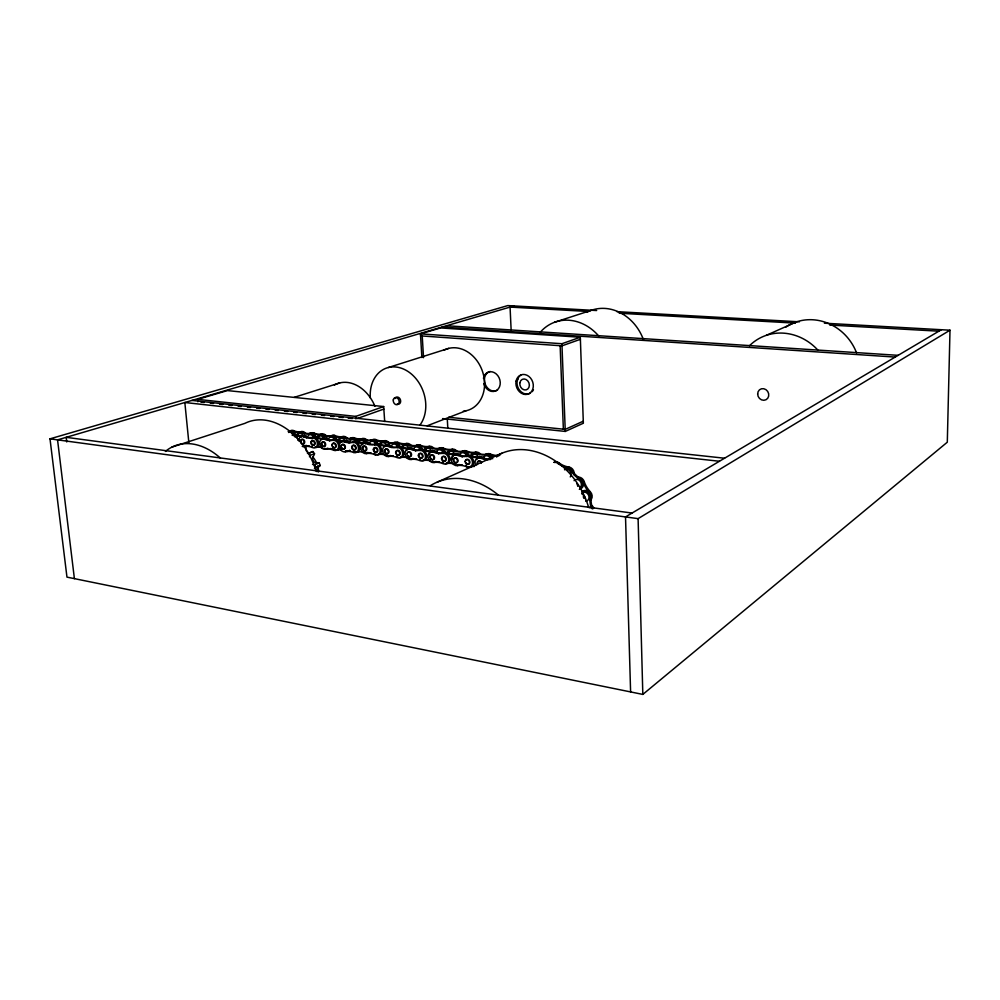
<?xml version="1.0" encoding="UTF-8"?>
<svg xmlns="http://www.w3.org/2000/svg" width="1000" height="1000" viewBox="0 0 1000 1000"><rect width="100%" height="100%" fill="white"/><g stroke="black" fill="none" stroke-linecap="round" stroke-linejoin="round"><path stroke-width="1.5" d="M824.388 323.2L950 330.2L947.3 442.2L642.825 694.412L66.963 577.125L50 438.837L507.775 305.587L596.663 310.538M50 438.837L638.1 518.638L950 330.2M941.363 329.712L625.525 516.925L630.6 691.925M591.425 508.537A23.112 19.3 60.5 0 1 590.05 498.05L591.1 497.475A23.087 19.288 60.4 0 0 592.825 508.888M590.275 491.712L589.225 492.287A23.075 19.338 62 0 1 583.138 482.125L584.2 481.575A23.05 19.325 62 0 0 590.275 491.712A5.838 4.85 61.7 0 1 590.075 500.525M570.962 470.9A23.025 19.262 63.4 0 0 579.2 479.012L580.275 478.462A23 19.25 63.4 0 1 572.038 470.363L570.962 470.9A5.825 4.825 63.4 0 0 564.987 468.263A5.825 4.825 63.3 0 1 572.913 472.337M568.962 467.038L567.888 467.575A22.85 19.025 64.8 0 1 557.975 463.425L559.062 462.9A22.812 19.013 64.8 0 0 568.962 467.038A5.812 4.825 63.3 0 1 574.075 474.7M442.587 418.587L565.275 431.425L583.35 423.225L580.312 337.238L440.625 327.938L420.45 333.862L421.887 357.55M583.288 421.2L565.2 429.375L448.688 417.262M437.25 482.113L501.825 453.263M766.35 335.312L796.287 321.938M498.787 455.688L499.913 455.188M490.812 459.025A22.35 18.012 67.1 0 1 481.95 457.675L479.487 457.362A22.237 17.837 67.4 0 1 469.925 456.15L467.5 455.838A22.125 17.65 67.6 0 1 458.038 454.625L456.863 455.125A5.625 4.462 66.6 0 0 451.262 459.613A5.625 4.462 66.6 0 0 457.388 465.625A21.962 17.363 65.4 0 1 466.838 466.875L470.438 466.675A22.05 17.525 65.1 0 1 474.363 466.488M475.825 465.538A5.688 4.55 66 0 1 475.887 459.5A5.688 4.55 66 0 1 480.788 458.188L481.95 457.675A5.675 4.55 66 0 1 484.15 459.375M499.137 455.312A22.15 17.925 67.1 0 1 490.312 453.975L486.725 454.175A22.062 17.763 67.4 0 1 477.212 452.975L474.787 452.675A21.962 17.587 67.6 0 1 465.363 451.488L462.962 451.188A21.85 17.413 67.9 0 1 453.638 450.012L451.262 449.712A21.75 17.25 68.2 0 1 442.025 448.55L439.663 448.25A21.637 17.075 68.4 0 1 430.513 447.1L428.188 446.812A21.538 16.912 68.6 0 1 419.125 445.675L416.812 445.375A21.438 16.75 68.8 0 1 407.837 444.25L405.55 443.963A21.337 16.587 69 0 1 396.662 442.837L394.4 442.562A21.237 16.425 69.2 0 1 385.588 441.45L383.35 441.163A21.137 16.275 69.4 0 1 374.625 440.075L372.413 439.85A21.037 16.1 69.6 0 1 363.8 439.175L361.613 439A20.938 15.95 69.7 0 1 354.525 438.825M486.112 460.087A5.675 4.55 66 0 0 480.65 456.85L479.487 457.362A5.675 4.55 66 0 0 476.725 459.55M470.925 455.337A5.613 4.487 66.3 0 1 476.062 453.475A22.088 17.775 67.4 0 0 485.588 454.675L486.725 454.175A5.637 4.525 66 0 0 485.613 454.575M457.388 465.625L458.562 465.112A5.625 4.462 66.6 0 0 459.65 464.712M480.65 456.85A22.212 17.825 67.4 0 1 471.1 455.637L469.925 456.15A5.65 4.5 66.3 0 1 473.675 461.863A5.65 4.5 66.3 0 1 470.438 466.675M476.062 453.475L477.212 452.975A5.613 4.487 66.3 0 1 479.375 454.65M452.6 462.95A21.8 17.175 65.7 0 0 447.975 463.05L445.613 463.587M456.863 455.125A22.15 17.663 67.6 0 0 466.325 456.337L467.5 455.838A5.65 4.5 66.3 0 0 466.388 456.238M480.525 454.15A5.6 4.487 66.3 0 0 475.938 452.175L474.787 452.675A5.613 4.487 66.3 0 0 472.075 454.837M475.938 452.175A21.938 17.575 67.6 0 1 466.525 450.988L465.363 451.488A5.587 4.438 66.6 0 1 468.837 455.725M462.163 457.013A5.613 4.45 66.6 0 0 456.8 453.825L455.625 454.325A5.625 4.462 66.6 0 0 452.925 456.488M447.438 452.35A5.562 4.4 66.9 0 1 452.475 450.5A21.875 17.425 67.9 0 0 461.812 451.675L462.962 451.188A5.587 4.438 66.6 0 0 461.875 451.587M459.188 455.312A5.625 4.462 66.6 0 0 458.038 454.625L455.625 454.325A22.012 17.475 67.9 0 1 446.25 453.125L443.862 452.825A21.913 17.312 68.1 0 1 434.588 451.637L433.4 452.137A5.575 4.375 67.2 0 0 427.938 456.587A5.575 4.375 67.2 0 0 433.95 462.525L435.15 462.025A5.575 4.375 67.2 0 0 436.213 461.637M433.4 452.137A21.938 17.312 68.1 0 0 442.675 453.325L443.862 452.825A5.6 4.412 66.9 0 0 442.788 453.225M456.925 451.175A5.55 4.4 66.9 0 0 452.425 449.225L451.262 449.712A5.55 4.4 66.9 0 0 448.212 453.1M456.8 453.825A21.988 17.475 67.9 0 1 447.438 452.625L446.25 453.125A5.6 4.412 66.9 0 1 449.95 458.787A5.6 4.412 66.9 0 1 446.788 463.562A21.825 17.188 65.7 0 1 454.588 464.188M452.475 450.5L453.638 450.012A5.55 4.4 66.9 0 1 455.763 451.662M429.338 459.888A21.587 16.85 66.3 0 0 424.8 460L422.45 460.525M452.425 449.225A21.725 17.237 68.2 0 1 443.188 448.062L442.025 448.55A5.525 4.35 67.2 0 1 445.438 452.738M435.712 452.312A5.575 4.375 67.2 0 0 434.588 451.637L432.225 451.337A21.8 17.138 68.4 0 1 423.038 450.163L420.688 449.862A21.7 16.975 68.6 0 1 411.587 448.7L410.387 449.188A5.525 4.288 67.7 0 0 405.05 453.612A5.525 4.288 67.7 0 0 410.975 459.487L412.188 459A5.513 4.288 67.7 0 0 413.237 458.612M438.688 454A5.562 4.375 67.2 0 0 433.413 450.85L432.225 451.337A5.575 4.375 67.2 0 0 429.212 454.725M424.412 449.425A5.513 4.312 67.4 0 1 429.338 447.587A21.662 17.087 68.4 0 0 438.488 448.738L439.663 448.25A5.525 4.35 67.2 0 0 438.6 448.65M433.413 450.85A21.775 17.125 68.4 0 1 424.225 449.675L423.038 450.163A5.537 4.325 67.4 0 1 426.675 455.775A5.537 4.325 67.4 0 1 423.612 460.5A21.612 16.85 66.3 0 1 430.475 460.875M429.338 447.587L430.513 447.1A5.5 4.312 67.4 0 1 432.612 448.738M406.525 456.9A21.387 16.525 66.8 0 0 402.075 457.013L399.738 457.537M410.387 449.188A21.725 16.975 68.6 0 0 419.487 450.35L420.688 449.862A5.537 4.325 67.4 0 0 419.637 450.262M433.787 448.25A5.5 4.312 67.4 0 0 429.363 446.325L428.188 446.812A5.5 4.312 67.4 0 0 427.125 447.2M429.363 446.325A21.513 16.9 68.6 0 1 420.312 445.188L419.125 445.675A5.475 4.275 67.7 0 1 422.488 449.812M412.7 449.375A5.513 4.288 67.7 0 0 411.587 448.7L409.275 448.413A21.6 16.8 68.8 0 1 400.262 447.262L397.962 446.962A21.5 16.637 69 0 1 389.038 445.825L387.812 446.312A5.475 4.213 68.1 0 0 382.612 450.688A5.475 4.213 68.1 0 0 388.45 456.512L389.663 456.025A5.463 4.2 68.1 0 0 390.688 455.637M415.662 451.05A5.513 4.288 67.7 0 0 410.475 447.925L409.275 448.413A5.513 4.288 67.7 0 0 406.7 450.55M401.463 447.762A5.45 4.237 67.9 0 1 406.637 444.725A21.463 16.762 68.8 0 0 415.625 445.863L416.812 445.375A5.475 4.275 67.7 0 0 414.9 446.5M410.475 447.925A21.575 16.8 68.8 0 1 401.475 446.775L400.262 447.262A5.487 4.25 67.9 0 1 403.862 452.812A5.487 4.25 67.9 0 1 400.875 457.5A21.412 16.538 66.8 0 1 408.363 458.1M406.637 444.725L407.837 444.25A5.45 4.237 67.9 0 1 409.9 445.863M391.1 447.45A5.463 4.2 68.1 0 0 389.038 445.825L386.763 445.538A21.387 16.475 69.2 0 1 377.925 444.412L375.675 444.125A21.288 16.325 69.4 0 1 366.912 443.013L365.675 443.475A5.425 4.125 68.5 0 0 360.588 447.837A5.425 4.125 68.5 0 0 366.337 453.6A21.125 16.075 67.5 0 1 375.087 454.75L376.312 454.263M383.4 453.888A21.175 16.213 67.2 0 0 379.787 454.075L377.45 454.588M387.812 446.312A21.525 16.65 69 0 0 396.75 447.45L397.962 446.962A5.487 4.25 67.9 0 0 396.925 447.362M411.1 445.387A5.438 4.225 67.9 0 0 406.75 443.488L405.55 443.963A5.45 4.237 67.9 0 0 403.025 446.075M406.75 443.488A21.312 16.575 69 0 1 397.863 442.375L396.662 442.837A5.425 4.188 68.1 0 1 399.988 446.95M366.337 453.6L367.575 453.113A21.1 16.062 67.5 0 1 371.15 452.912M392.312 446.975A5.463 4.2 68.1 0 0 387.987 445.062L386.763 445.538A5.463 4.2 68.1 0 0 384.888 446.65M379.312 444.938A5.4 4.15 68.3 0 1 384.375 441.912A21.263 16.438 69.2 0 0 393.188 443.025L394.4 442.562A5.425 4.188 68.1 0 0 392.525 443.675M358.963 451.55A20.987 15.913 67.6 0 0 358.288 451.712L355.962 452.275M387.987 445.062A21.363 16.475 69.2 0 1 379.15 443.938L377.925 444.412A5.438 4.162 68.3 0 1 381.475 449.913A5.438 4.162 68.3 0 1 378.562 454.562A21.2 16.213 67.2 0 1 385.163 454.913M384.375 441.912L385.588 441.45A5.4 4.15 68.3 0 1 386.675 442.1M427.137 425.812L466.05 410.763M314.413 468.462A8.338 6.175 68.7 0 0 315.637 467.225L320.175 465.475L319.275 462.962A7.975 5.925 68.3 0 0 316.675 462.788A3.837 2.85 68.7 0 1 313.188 460.625A3.837 2.85 68.7 0 1 313.312 456.225A8.3 6.15 69.1 0 0 314.525 453.713L313.025 451.562L308.463 453.263A8.012 5.938 68.7 0 0 307.438 453.5M366.912 443.013L364.688 442.775A21.188 16.15 69.6 0 1 356.05 442.088L353.85 441.912A21.088 16 69.7 0 1 345.288 441.238L344.05 441.7A5.362 4.05 68.8 0 0 339.263 446.287A5.362 4.05 68.8 0 0 345.062 451.75A20.938 15.775 67.8 0 1 353.612 452.475L354.85 452A5.387 4.088 68.7 0 1 353.775 451.388M365.675 443.475A21.312 16.325 69.4 0 0 374.438 444.6L375.675 444.125A5.438 4.162 68.3 0 0 374.65 444.513M389.588 443.75A5.387 4.15 68.3 0 0 384.562 440.7L383.35 441.163A5.4 4.15 68.3 0 0 380.875 443.263M312.538 464.462A8.012 5.925 68.3 0 1 314.725 464.712L319.275 462.962M364.688 442.775L365.925 442.312A5.412 4.125 68.5 0 1 370.2 444M357.762 442.9A5.35 4.075 68.7 0 1 362.575 439.637A21.062 16.113 69.6 0 0 371.188 440.312L372.413 439.85M374.625 440.075L375.838 439.613A21.113 16.262 69.4 0 0 384.562 440.7M345.062 451.75L346.3 451.275A20.913 15.775 67.8 0 1 350.5 450.95M349.062 442.938A5.362 4.05 68.8 0 0 344.862 441.1A21.012 15.875 69.8 0 1 336.35 440.075L334.175 439.825A20.913 15.725 70 0 1 325.737 438.812L324.475 439.263A5.325 3.975 69.1 0 0 319.637 443.6A5.325 3.975 69.1 0 0 325.238 449.212A20.75 15.5 68.2 0 1 333.675 450.262L337.1 450.062A20.825 15.637 68 0 1 341.287 449.9M365.925 442.312A21.163 16.15 69.6 0 1 357.287 441.625L356.05 442.088A5.387 4.088 68.7 0 1 359.712 447.4A5.387 4.088 68.7 0 1 357.05 452.188A21.012 15.925 67.6 0 1 363.488 452.212M362.575 439.637L363.8 439.175A5.35 4.075 68.7 0 1 365.838 440.662M339.025 449.475A20.8 15.625 68 0 0 338.35 449.588L337.1 450.062A5.337 4.013 69 0 0 339.787 446.775M344.05 441.7A21.113 16.012 69.7 0 0 352.612 442.388L353.85 441.912A5.387 4.088 68.7 0 0 352.875 442.35M367.062 440.2A5.337 4.075 68.7 0 0 362.837 438.537L361.613 439A5.35 4.075 68.7 0 0 359.85 440.2M325.238 449.212L326.5 448.738A5.312 3.975 69.1 0 0 327.463 448.35M309.462 456.788A8.338 6.162 69.1 0 0 309.95 455.412L314.525 453.713M344.862 441.1L346.112 440.637A5.362 4.05 68.8 0 1 350.3 442.475M338.1 440.675A5.312 4 69 0 1 342.938 437.663A20.888 15.838 69.8 0 0 351.425 438.663L352.663 438.212A5.325 4.037 68.8 0 1 358.1 442.475M349.95 438.6A5.325 4.037 68.8 0 1 353.088 438.338L354.312 437.875A20.913 15.938 69.7 0 0 362.837 438.537M324.475 439.263A20.938 15.738 70 0 0 332.925 440.275L334.175 439.825A5.337 4.013 69 0 0 333.2 440.213M347.375 438.3A5.3 4 69 0 0 343.237 436.5L342.013 436.95A5.3 4 69 0 0 340.238 438.05M292.4 434.8L294.488 435.05A20.638 15.288 70.4 0 0 302.7 436.037L304.812 436.287A20.725 15.438 70.2 0 0 313.087 437.287L315.225 437.55A5.288 3.938 69.3 0 1 318.663 442.863A5.288 3.938 69.3 0 1 316 447.438L317.262 446.975A20.612 15.337 68.4 0 1 321.375 446.812M346.112 440.637A20.987 15.875 69.8 0 1 337.6 439.625L336.35 440.075A5.337 4.013 69 0 1 339.588 444.1M342.938 437.663L344.175 437.2A20.863 15.825 69.8 0 0 352.663 438.212M302.225 446.337A5.275 3.9 69.4 0 0 304.325 446.6L305.6 446.138A5.275 3.9 69.4 0 0 306.537 445.75M343.237 436.5A20.75 15.675 70 0 1 334.837 435.5L331.45 435.7A20.675 15.537 70.1 0 1 323.125 434.712L321 434.462A20.587 15.388 70.3 0 1 312.75 433.488L310.637 433.237A20.488 15.25 70.4 0 1 302.462 432.262L300.375 432.013A20.4 15.1 70.5 0 1 292.275 431.062L293.538 430.625A20.375 15.1 70.5 0 0 301.637 431.575A5.2 3.85 69.6 0 1 305.625 433.35M329.7 441.05A5.312 3.975 69.1 0 0 324.837 438.088L323.587 438.55A5.312 3.975 69.1 0 0 321.825 439.65M317.45 436.987A5.263 3.925 69.3 0 1 321.875 435.163A20.7 15.537 70.1 0 0 330.213 436.15L331.45 435.7A5.275 3.962 69.2 0 0 329.7 436.8M298.05 434.325A4.175 3.088 69.6 0 1 301.075 433.663A4.175 3.088 69.6 0 1 303.587 436.788A20.75 15.438 70.2 0 0 311.825 437.738L313.087 437.287A5.288 3.938 69.3 0 0 311.35 438.387M327.05 436.938A5.25 3.925 69.3 0 0 322.25 434.012L321 434.462A5.25 3.925 69.3 0 0 318.7 436.538M324.837 438.088A20.8 15.575 70.1 0 1 316.488 437.088L315.225 437.55A20.825 15.575 70.1 0 0 323.587 438.55L325.737 438.812A5.312 3.975 69.1 0 1 326.775 439.438M321.875 435.163L323.125 434.712A5.25 3.925 69.3 0 1 325.062 436.25M357.413 418.462L383.85 409.075M580.388 339.312L561.987 345.838L420.562 335.863M308.012 437.388A5.263 3.9 69.4 0 0 303.962 435.588L302.7 436.037A5.275 3.9 69.4 0 0 300.975 437.137M296.863 434.513A5.213 3.862 69.6 0 1 301.2 432.7A20.512 15.25 70.4 0 0 309.387 433.675L310.637 433.237A5.238 3.887 69.5 0 0 309.7 433.625M322.25 434.012A20.562 15.388 70.3 0 1 314 433.038L312.75 433.488A5.238 3.887 69.5 0 1 315.912 437.413M197.838 401.763L197.6 399.35L355.75 416.4L383.675 406.55L384.688 421.475M420.45 333.862L561.912 343.725L580.312 337.238M303.962 435.588A20.612 15.275 70.4 0 1 295.763 434.613L294.488 435.05A5.25 3.862 69.6 0 1 297.887 440.325M301.2 432.7L302.462 432.262A5.213 3.85 69.6 0 1 304.375 433.787M301.637 431.575L300.375 432.013A5.213 3.85 69.6 0 0 298.675 433.113M554.438 322.312L590.825 310.475M171.863 447.137L244.913 423.35A63.725 46.1 68.4 0 1 316.1 471.062M294.188 397.362L339.738 382.925M388.375 367.512L448.787 348.363M513.987 305.938L57.55 439.862L74.4 578.638M197.6 399.35L227.438 390.588L383.675 406.55M304.562 446.188L305.6 446.138A20.538 15.2 68.5 0 1 309.675 445.975M388.537 456.062L389.663 456.025A21.3 16.375 67 0 1 393.325 455.825M457.362 465.138L458.562 465.112A21.938 17.35 65.4 0 1 462.438 464.925M616.938 311.663L799.425 321.812M588.025 311.462L510.062 307.087L511.15 330.337M619.212 313.225L795.425 323.125M829.725 325.05L938.888 331.188M446.512 325.737L898.15 355.337M441.987 327.062L895.212 357.075M191.988 400.412L724.575 458.225M200.938 402.1L204.288 402.463M210.238 403.113L213.538 403.475M219.537 404.125L222.787 404.487M228.837 405.138L232.037 405.487M238.137 406.15L241.287 406.5M247.438 407.163L250.538 407.5M256.712 408.175L259.837 408.512M265.963 409.188L269.137 409.525M275.212 410.188L278.438 410.538M284.462 411.2L287.738 411.55M293.712 412.2L297.038 412.562M302.962 413.212L306.337 413.575M312.213 414.212L315.3 414.55M321.463 415.225L324.55 415.562M330.712 416.238L333.8 416.562M338.888 417.125L343.05 417.575M348.188 418.137L352.3 418.587M719.438 461.262L184.838 402.512L188.863 442.788M632.075 513.05L66.213 437.325L66.775 441.975M324.35 448.475L326.5 448.738A20.725 15.488 68.2 0 1 328.537 448.488M308.463 453.263L309.95 455.412M314.725 464.712L315.637 467.225M355.75 416.4L355.938 418.975M422.225 335.975L423.537 357.675M447.275 418.837L447.812 428.175M560.138 345.712L563.362 429.175M561.912 343.725L565.275 431.425M638.1 518.638L642.825 694.412M334.412 385.037A35.987 27.35 69.8 0 1 374.925 406.238M313.025 451.562A7.987 5.925 68.7 0 0 310.725 452.525A3.825 2.837 69.1 0 1 307.1 451.875A3.825 2.837 69.1 0 1 305.963 447.388A8.275 6.112 69.4 0 0 306.312 445.375M320.175 465.475A8.312 6.162 68.7 0 1 318.238 467.137A3.837 2.85 68.3 0 0 317.125 471.688M496.712 456.838A5.663 4.575 65.7 0 1 497.65 456.1M496.525 456.6A5.675 4.575 65.7 0 1 497.65 456.2M490.45 459.425A22.375 18.025 67.1 0 1 489.663 459.55M488.875 459.625A22.375 18.025 67.1 0 1 480.788 458.188M477.713 462.425A2.562 2.05 66 0 1 481.6 462.337M477.463 464.562A2.562 2.05 66 0 1 478.338 461.188A2.562 2.05 66 0 1 481.3 463.2M485.812 454.812A5.625 4.525 66 0 1 490.312 453.975M492.7 458.762A5.637 4.525 66 0 0 489.175 454.487A22.175 17.938 67.1 0 0 497.212 455.9M483.675 457.5A4.513 3.625 66 0 1 487.35 455.838A4.513 3.625 66 0 1 490.65 459.438M485.588 454.675A5.65 4.537 66 0 1 491.025 457.887M472.3 455.163A4.487 3.588 66.3 0 1 475.875 454.5A4.487 3.588 66.3 0 1 478.663 457.9M466.625 456.475A5.65 4.5 66.3 0 1 471.1 455.637M465.825 460.5A2.55 2.025 66.3 0 1 469.062 460.05A2.55 2.025 66.3 0 1 469.125 463.925A2.55 2.025 66.3 0 1 465.863 462.362M466.325 456.337A5.663 4.5 66.3 0 1 472.512 462.375A5.663 4.5 66.3 0 1 466.838 466.875M453.862 459.325A2.537 2.013 66.6 0 1 457.013 458.375A2.537 2.013 66.6 0 1 457.225 462.388A2.537 2.013 66.6 0 1 453.925 460.6M452.45 459.113A5.625 4.462 66.6 0 1 452.537 457.738M465.625 465.5A21.938 17.35 65.4 0 1 466.425 465.75M455.375 464.475A21.825 17.188 65.7 0 1 456.15 464.787M462.113 451.825A5.575 4.438 66.6 0 1 466.525 450.988M564.487 469.8A4.662 3.862 63.4 0 1 569.812 470.975A4.662 3.862 63.4 0 1 570.25 476.925M576.712 483.5A5.875 4.862 62.6 0 1 577.762 486.35M577.85 477.7A5.838 4.85 62.5 0 1 583.312 482.75A5.838 4.85 62.5 0 1 580.425 488.8M574.075 480.688A4.675 3.875 62.5 0 1 580.163 481.175A4.675 3.875 62.5 0 1 579.862 487.837M579.2 479.012A5.85 4.85 62.5 0 1 582.425 484.675A5.85 4.85 62.5 0 1 579.35 489.363M581.638 493.5A4.688 3.887 61.7 0 1 588.425 494.875A4.688 3.887 61.7 0 1 585.65 501.163M582.163 494.175A5.888 4.862 61.7 0 1 585.438 499.062M583.538 496.812A4.713 3.9 61.7 0 1 584.113 497.9M583.263 496.812A5.9 4.875 61.7 0 1 583.975 498.175M582.775 491.225A5.85 4.85 61.7 0 1 589.1 492.163A5.85 4.85 61.7 0 1 590.688 499.137M581.712 491.8A5.863 4.85 61.7 0 1 587.35 492.125A5.863 4.85 61.7 0 1 590.05 498.05M587.513 506.613A4.675 3.862 60.9 0 1 589.487 507.762M554.075 462.287A5.787 4.775 64 0 1 559.062 462.9M554.163 462.4A5.8 4.787 64 0 1 558.663 464.025M591.925 505.55A5.838 4.825 60.9 0 1 593.725 507.962M591.9 507.225A5.838 4.838 60.9 0 1 592.675 508.55M555.15 462.337A22.725 18.825 65.4 0 1 554.3 462.312M577.638 477.287A5.838 4.838 62.5 0 1 584.2 481.575M370.087 442.287A4.3 3.287 68.5 0 1 373.288 441.475A4.3 3.287 68.5 0 1 375.988 444.625M371.188 440.312A5.375 4.112 68.5 0 1 376.8 444.412M353.8 438.6A20.938 15.95 69.7 0 1 353.088 438.338M367.125 443.275A4.325 3.3 68.5 0 1 368.025 443.488M378.013 443.95A5.375 4.112 68.5 0 0 373.5 439.75A5.375 4.112 68.5 0 0 371.4 440.175M369.125 452.612A5.412 4.125 68.5 0 1 366.912 452.425M368.888 452.663A5.412 4.125 68.5 0 1 366.637 453.162M362.4 444.85A5.412 4.125 68.5 0 1 368.975 444.475M359.288 441.438A4.288 3.262 68.7 0 1 362.463 440.625A4.288 3.262 68.7 0 1 365.15 443.75M358.288 451.712A5.387 4.088 68.7 0 1 356.087 451.525M353.325 442.65A5.387 4.088 68.7 0 1 357.287 441.625M353.4 451.5A20.913 15.775 67.8 0 1 354.85 452M364.212 452.4A21.012 15.925 67.6 0 1 365.675 452.912M352.5 448.188A2.425 1.837 68.7 0 1 354.137 445.188A2.425 1.837 68.7 0 1 355.988 448.825A2.425 1.837 68.7 0 1 352.788 448.75M352.612 442.388A5.387 4.088 68.7 0 1 358.475 447.863A5.387 4.088 68.7 0 1 353.612 452.475M341.7 445.337A2.413 1.825 68.8 0 1 344.2 444.688A2.413 1.825 68.8 0 1 345.225 447.95A2.413 1.825 68.8 0 1 342.713 448.587M342.287 448.188A2.413 1.825 68.8 0 1 341.938 447.675M346.3 451.275A5.362 4.05 68.8 0 1 345.225 451.362M341.362 442.25A5.362 4.05 68.8 0 1 345.288 441.238M351.188 438.15A5.312 4.037 68.8 0 1 354.312 437.875M436.688 451.512A4.425 3.487 67.2 0 1 440.2 449.875A4.425 3.487 67.2 0 1 443.4 453.4M438.488 448.738A5.537 4.363 67.2 0 1 444.275 453.237M425.6 448.938A5.5 4.312 67.4 0 1 426.25 447.938M435.588 452.15A4.45 3.5 67.2 0 1 436.5 452.7M436.325 461.512A5.562 4.375 67.2 0 1 435.163 461.55M439.725 461.912A21.725 17.012 66 0 0 435.15 462.025L432.788 461.712A21.612 16.85 66.3 0 0 432.013 461.4M442.075 462.4A21.725 17.012 66 0 1 443.638 462.925M425.737 449.25A4.412 3.45 67.4 0 1 429.162 448.587A4.412 3.45 67.4 0 1 431.875 451.925M424.8 460A5.537 4.325 67.4 0 1 423.638 460.025M419.95 450.5A5.537 4.325 67.4 0 1 424.225 449.675M419.375 456.863A2.5 1.95 67.4 0 1 420.45 453.263A2.5 1.95 67.4 0 1 422.962 456.55A2.5 1.95 67.4 0 1 419.762 457.362M419.487 450.35A5.55 4.325 67.4 0 1 425.487 456.262A5.55 4.325 67.4 0 1 420.075 460.7A21.538 16.7 66.5 0 0 410.975 459.487M408 452.312A2.487 1.925 67.7 0 1 410.562 452.375A2.487 1.925 67.7 0 1 411.413 455.45A2.487 1.925 67.7 0 1 409.137 456.45M408.638 456.138A2.487 1.925 67.7 0 1 408.2 455.7M408.762 458.013A5.513 4.288 67.7 0 1 407.788 457.05M416.675 458.888A21.513 16.688 66.5 0 0 412.188 459L409.875 458.688A21.412 16.538 66.8 0 0 409.113 458.375M419.75 459.6A21.513 16.688 66.5 0 1 420.513 459.875M416.962 445.3A5.475 4.275 67.7 0 1 420.312 445.188M373.963 449.787A2.45 1.875 68.3 0 1 376.075 447.537A2.45 1.875 68.3 0 1 377.738 451.037A2.45 1.875 68.3 0 1 374.762 451.488M374.387 450.988A2.45 1.875 68.3 0 1 374.113 450.412M374.438 444.6A5.45 4.162 68.3 0 1 380.25 450.387A5.45 4.162 68.3 0 1 375.087 454.75M362.975 447.55A2.438 1.863 68.5 0 1 365.25 446.188A2.438 1.863 68.5 0 1 366.812 449.25A2.438 1.863 68.5 0 1 364.538 450.6M363.625 449.888A2.438 1.863 68.5 0 1 363.062 448.762M386.65 455.412A21.2 16.213 67.2 0 1 387.388 455.725M374.113 453.462A21.1 16.062 67.5 0 1 374.85 453.688M371.788 440.425A5.362 4.112 68.5 0 1 375.838 439.613M459.95 454.475A4.475 3.55 66.6 0 1 463.537 452.825A4.475 3.55 66.6 0 1 466.8 456.388M461.812 451.675A5.587 4.45 66.6 0 1 467.688 456.225M459.725 464.6A5.613 4.45 66.6 0 1 458.537 464.625M448.8 452.175A4.45 3.525 66.9 0 1 452.287 451.512A4.45 3.525 66.9 0 1 455.037 454.888M447.975 463.05A5.587 4.412 66.9 0 1 446.788 463.075M443.062 453.462A5.587 4.412 66.9 0 1 447.438 452.625M391.475 445.763A4.35 3.35 68.1 0 1 394.837 444.137A4.35 3.35 68.1 0 1 397.95 447.587M393.188 443.025A5.425 4.188 68.1 0 1 398.787 447.425M389.175 446.087A4.363 3.362 68.1 0 1 390.087 446.35M390.875 455.538A5.463 4.2 68.1 0 1 389.75 455.562M396.325 456.388A21.3 16.375 67 0 1 397.837 456.887M380.938 443.562A4.325 3.325 68.3 0 1 386.45 445.112M379.787 454.075A5.438 4.162 68.3 0 1 378.675 454.113M375.037 444.762A5.438 4.162 68.3 0 1 379.15 443.938M396.388 453.312A2.475 1.913 67.9 0 1 398.05 450.337A2.475 1.913 67.9 0 1 400.138 453.775A2.475 1.913 67.9 0 1 397.038 454.4M396.75 447.45A5.5 4.25 67.9 0 1 402.65 453.3A5.5 4.25 67.9 0 1 397.362 457.7A21.325 16.387 67 0 0 388.45 456.512M385.363 452.238A2.462 1.887 68.1 0 1 386.675 448.875A2.462 1.887 68.1 0 1 388.9 452.325A2.462 1.887 68.1 0 1 385.7 452.762M393.725 443.2A5.412 4.188 68.1 0 1 397.863 442.375M413.862 448.612A4.387 3.425 67.7 0 1 414.375 447.8M415.075 447.225A4.387 3.425 67.7 0 1 420.462 450.462M415.625 445.863A5.487 4.275 67.7 0 1 421.312 450.3M412.625 449.225A4.412 3.425 67.7 0 1 413.512 449.762M413.387 458.5A5.513 4.288 67.7 0 1 412.238 458.525M403.125 446.375A4.363 3.388 67.9 0 1 406.475 445.712A4.363 3.388 67.9 0 1 409.15 449.025M402.075 457.013A5.487 4.237 67.9 0 1 400.938 457.038M397.275 447.6A5.487 4.237 67.9 0 1 401.475 446.775M442.525 459.888A2.525 1.988 66.9 0 1 443.65 456.25A2.525 1.988 66.9 0 1 446.188 459.575A2.525 1.988 66.9 0 1 442.925 460.4M442.675 453.325A5.6 4.412 66.9 0 1 448.762 459.288A5.6 4.412 66.9 0 1 443.225 463.75A21.75 17.025 66 0 0 433.95 462.525M430.95 455.288A2.512 1.963 67.2 0 1 433.562 455.35A2.512 1.963 67.2 0 1 434.412 458.45A2.512 1.963 67.2 0 1 432.088 459.45M431.575 459.137A2.512 1.963 67.2 0 1 431.138 458.7M430.55 457.55A2.512 1.963 67.2 0 1 430.475 456.3M439.775 448.162A5.525 4.35 67.2 0 1 443.188 448.062M293.725 434.312A5.188 3.825 69.7 0 0 288.15 431.562L289.413 431.125A20.263 14.9 70.6 0 1 288.837 431.425M288.6 432.488A4.15 3.062 69.7 0 1 293.05 434.7M289.288 431.2A5.188 3.825 69.7 0 1 295.438 435.15M308.3 435.562A4.188 3.113 69.5 0 1 313.488 437.013M309.387 433.675A5.238 3.887 69.5 0 1 314.65 437.863M306.863 445.688A5.263 3.9 69.4 0 1 304.75 445.425M306.737 437.837A5.275 3.9 69.4 0 0 304.812 436.287L303.538 436.737A5.275 3.9 69.4 0 0 298.812 441.05M311.775 446.413A20.538 15.2 68.5 0 1 312.475 446.625M292.738 434.75A5.238 3.862 69.6 0 1 295.763 434.613M294.788 435.325A4.188 3.088 69.6 0 1 295.637 435.562M292.15 435.2A5.25 3.862 69.6 0 1 293.212 435.5M294.225 436.125A5.25 3.862 69.6 0 1 295.138 437.038M289.788 431.463A5.175 3.825 69.7 0 1 293.538 430.625M332.6 444.225A2.413 1.812 69 0 1 335.012 443.387A2.413 1.812 69 0 1 336.175 446.587A2.413 1.812 69 0 1 333.762 447.425M333.312 447.05A2.413 1.812 69 0 1 332.95 446.562M332.925 440.275A5.35 4.013 69 0 1 338.587 445.913A5.35 4.013 69 0 1 333.675 450.262M321.938 443.288A2.4 1.787 69.1 0 1 324.712 442.337A2.4 1.787 69.1 0 1 325 446.138A2.4 1.787 69.1 0 1 322.025 444.487M329.95 448.512A20.725 15.488 68.2 0 1 332.8 449.012M334.225 449.5A20.725 15.488 68.2 0 1 334.925 449.787M330.95 436.35A5.275 3.962 69.2 0 1 334.837 435.5M336.8 439.925A5.275 3.962 69.2 0 0 333.6 435.95A20.762 15.688 70 0 0 342.013 436.95L344.175 437.2A5.3 4 69 0 1 346.15 438.762M349.812 441.362A4.263 3.237 68.8 0 1 352.587 439.65A4.263 3.237 68.8 0 1 355.662 442.062M351.425 438.663A5.337 4.037 68.8 0 1 356.863 442.938M348.15 441.875A4.288 3.237 68.8 0 1 349 442.4M350.012 450.525A5.362 4.05 68.8 0 1 346.85 450.65L345.6 451.125A5.362 4.05 68.8 0 0 349.6 450.288M339.65 439.3A4.25 3.2 69 0 1 342.8 438.625A4.25 3.2 69 0 1 345.375 441.825M338.35 449.588A5.337 4.013 69 0 1 337.275 449.637M333.65 440.475A5.337 4.013 69 0 1 337.6 439.625M336.575 440.35A4.263 3.212 69 0 1 337.45 440.588M328.638 438.825A4.225 3.175 69.2 0 1 331.788 437.212A4.225 3.175 69.2 0 1 334.787 440.538M330.213 436.15A5.288 3.962 69.2 0 1 335.562 440.375M318.2 437.575A4.213 3.15 69.3 0 1 318.65 436.8M319.288 436.225A4.213 3.15 69.3 0 1 323.888 438.263M317.262 446.975A5.288 3.938 69.3 0 1 315.138 446.712M312.05 438.925A5.288 3.938 69.3 0 1 312.613 437.938M313.4 437.225A5.288 3.938 69.3 0 1 316.488 437.088M316 447.438A20.638 15.35 68.4 0 1 322.238 447.713M311.462 442.812A2.387 1.775 69.3 0 1 313.738 440.725A2.387 1.775 69.3 0 1 314.725 444.6A2.387 1.775 69.3 0 1 311.613 443.413M311.825 437.738A5.3 3.938 69.3 0 1 317.4 443.325A5.3 3.938 69.3 0 1 312.613 447.638A20.562 15.213 68.5 0 0 304.325 446.6M301.038 441.325A2.375 1.762 69.4 0 1 303.012 439.325A2.375 1.762 69.4 0 1 304.662 442.537A2.375 1.762 69.4 0 1 302.125 443.425M310.95 433.175A5.225 3.887 69.5 0 1 314 433.038M785.65 327.25A49.175 45.6 58 0 1 856.575 352.912M749.488 345.737A51.45 47.075 59 0 1 817.75 349.975M430.35 485.675A76.25 59.488 62.8 0 1 497.987 494.75M496.438 455.925A71.338 57.562 62.4 0 1 588.663 507.45M586.838 312.275A45.4 39.062 69.3 0 1 643.612 340.15M539.837 332.75A47.35 40.038 69.2 0 1 598.725 335.988M165.4 451.413A67.625 46.962 68.3 0 1 220.438 458.1M443.713 350.363A32.425 26.05 70.2 0 1 482.663 371.925A32.425 26.05 70.2 0 1 463.35 411.175M370.3 397.925A34.4 26.8 70 0 1 405.988 370.262A34.4 26.8 70 0 1 419.85 425.213M395 398.587A3.675 2.862 70 0 1 398.725 397.512A3.675 2.862 70 0 1 400.55 402.137A3.675 2.862 70 0 1 397.15 404.012M518.05 378.188A9.925 8.162 69.8 0 1 517.325 380.45M483.438 378.35A10.113 8.25 69.7 0 1 496.2 373.913A10.113 8.25 69.7 0 1 497.038 390.112A10.113 8.25 69.7 0 1 483.7 383.45M497.525 390.112A10.1 8.238 69.7 0 1 485.238 384.275A10.1 8.238 69.7 0 1 490.188 371.463M530.413 393.1A10.237 8.475 69 0 1 518.387 388.387A10.237 8.475 69 0 1 520.938 375.025M533.45 389.725A10.237 8.475 69 0 1 532.15 391.675M312.712 456.887A17.413 12.837 68.5 0 1 316.725 463.2M317.725 466.062A17.413 12.837 68.5 0 1 318.562 471.962M465.15 461.325A2.55 2.025 66.3 0 0 468.1 464.412A2.55 2.025 66.3 0 0 468.512 460.3A2.55 2.025 66.3 0 0 465.15 461.325M453.3 459.562A2.537 2.013 66.6 0 0 456.025 462.9A2.537 2.013 66.6 0 0 456.763 458.938A2.537 2.013 66.6 0 0 453.3 459.562M351.7 447.2A2.425 1.837 68.7 0 0 354.513 450.012A2.425 1.837 68.7 0 0 354.663 446.037A2.425 1.837 68.7 0 0 351.7 447.2M340.975 446.1A2.413 1.825 68.8 0 0 343.587 449.162A2.413 1.825 68.8 0 0 344.05 445.312A2.413 1.825 68.8 0 0 340.975 446.1M418.363 455.25A2.5 1.95 67.4 0 0 421.225 458.275A2.5 1.95 67.4 0 0 421.587 454.225A2.5 1.95 67.4 0 0 418.363 455.25M406.975 453.55A2.487 1.925 67.7 0 0 409.613 456.812A2.487 1.925 67.7 0 0 410.288 452.925A2.487 1.925 67.7 0 0 406.975 453.55M373.35 449.4A2.45 1.875 68.3 0 0 376.125 452.362A2.45 1.875 68.3 0 0 376.45 448.387A2.45 1.875 68.3 0 0 373.35 449.4M362.4 447.762A2.438 1.863 68.5 0 0 364.963 450.962A2.438 1.863 68.5 0 0 365.575 447.137A2.438 1.863 68.5 0 0 362.4 447.762M395.637 452.3A2.475 1.913 67.9 0 0 398.462 455.288A2.475 1.913 67.9 0 0 398.8 451.287A2.475 1.913 67.9 0 0 395.637 452.3M384.475 450.625A2.462 1.887 68.1 0 0 387.075 453.862A2.462 1.887 68.1 0 0 387.713 450A2.462 1.887 68.1 0 0 384.475 450.625M441.525 458.263A2.525 1.988 66.9 0 0 444.425 461.312A2.525 1.988 66.9 0 0 444.812 457.238A2.525 1.988 66.9 0 0 441.525 458.263M429.913 456.525A2.512 1.963 67.2 0 0 432.587 459.825A2.512 1.963 67.2 0 0 433.288 455.9A2.512 1.963 67.2 0 0 429.913 456.525M331.9 445.012A2.413 1.812 69 0 0 334.613 447.887A2.413 1.812 69 0 0 334.862 443.988A2.413 1.812 69 0 0 331.9 445.012M321.337 443.5A2.4 1.787 69.1 0 0 323.85 446.625A2.4 1.787 69.1 0 0 324.387 442.85A2.4 1.787 69.1 0 0 321.337 443.5M310.825 442.425A2.387 1.775 69.3 0 0 313.5 445.288A2.387 1.775 69.3 0 0 313.725 441.413A2.387 1.775 69.3 0 0 310.825 442.425M300.45 440.95A2.375 1.762 69.4 0 0 302.925 444.038A2.375 1.762 69.4 0 0 303.45 440.3A2.375 1.762 69.4 0 0 300.45 440.95M757.65 393.988A5.975 5.412 59.6 0 0 766.012 399.738A5.975 5.412 59.6 0 0 765.975 389.663A5.975 5.412 59.6 0 0 757.65 393.988M393.288 399.938A3.688 2.862 70 0 0 397.2 404.688A3.688 2.862 70 0 0 398.15 398.825A3.688 2.862 70 0 0 393.288 399.938M519.913 382.638A5.613 4.638 69 0 0 526.05 389.888A5.613 4.638 69 0 0 527.788 380.9A5.613 4.638 69 0 0 519.913 382.638M516.087 381.1A10.25 8.475 69 0 0 527.263 394.338A10.25 8.475 69 0 0 530.475 377.962A10.25 8.475 69 0 0 516.087 381.1"/></g></svg>
